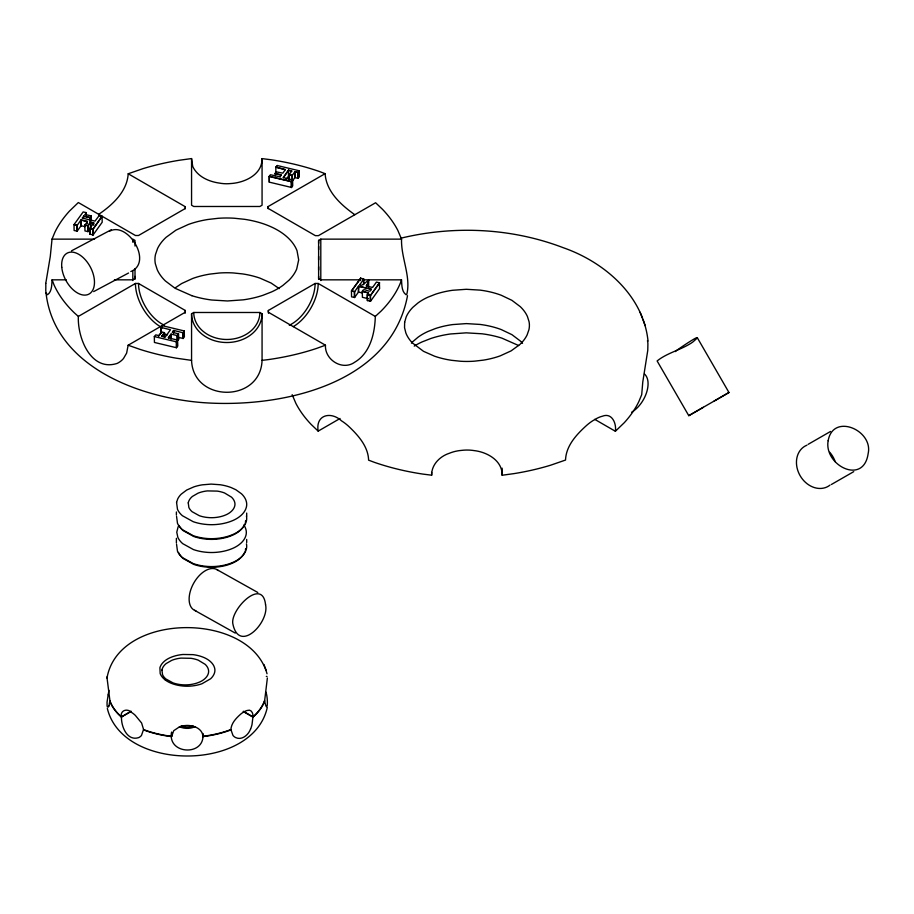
<?xml version="1.0" encoding="UTF-8"?>
<svg xmlns="http://www.w3.org/2000/svg" width="914" height="914" viewBox="0 0 914 914"><rect width="100%" height="100%" fill="white"/><g stroke="black" fill="none" stroke-linecap="round" stroke-linejoin="round"><path stroke-width="1.37" d="M87.367 221.588L81.003 220.068L81.003 225.804L77.199 231.116L74.114 230.499L74.023 224.615L83.151 211.945L86.179 212.574L86.282 215.007M77.199 231.116L77.199 225.381L80.958 219.92L87.493 221.474L84.876 225.061L84.979 230.945L88.052 231.562L90.543 228.089L90.543 222.342L93.731 223.107M81.003 225.804L81.255 220M88.052 231.562L88.052 225.815L90.543 222.342M85.002 224.958L87.755 225.735L90.497 222.193L93.754 222.856L89.915 228.42L89.915 234.155L93.091 234.921L102.185 222.251L102.082 216.367L98.998 215.75M90.018 234.304L90.04 228.317M90.155 221.154L90.155 217.703L91.103 215.875M90.794 222.285L90.543 228.089M93.091 234.921L93.091 229.174L102.082 216.367M132.827 280.564L132.827 270.807M135.009 268.67L135.009 278.576L132.827 279.833L114.421 279.833M135.009 246.049L135.009 240.393L132.827 239.137L132.827 242.256M177.567 340.065L177.796 346.006L176.368 347.697L154.432 342.453L154.329 336.569L155.757 334.867L158.636 335.541M177.704 337.255L183.2 338.454L184.377 336.82L184.274 330.937L162.338 325.692L160.921 327.383L161.024 333.267L161.047 327.281M171.124 338.843L171.124 334.25L168.484 337.917M130.999 711.515L121.368 717.079C119.791 710.269 127.446 707.916 131.707 712.532A15.835 9.186 54.6 0 1 135.318 715.376L141.601 722.985L143.704 729.932L146.274 730.903A81.175 46.865 0 0 0 167.742 736.101L171.615 736.593L171.615 732.468M173.751 332.867L173.751 330.571L172.335 332.262L178.458 333.85L178.561 339.734L178.333 333.804M176.619 347.64L176.619 341.893L177.796 340.259M177.385 340.214L177.385 335.621L178.561 333.987M183.2 338.454L183.2 332.719L184.148 330.891M98.735 214.322C112.525 204.896 127.137 191.529 128.2 173.763L185.279 206.724L185.279 208.506L138.517 235.504L135.432 235.504L78.341 202.542L69.498 211.065A183.577 105.978 0 0 0 54.886 232.236L52.029 239.137L50.281 256.468L45.769 283.409M171.615 732.148C166.976 754.827 205.764 756.564 202.828 733.519M262.067 360.344L262.067 313.742L259.873 312.485L193.745 312.485L191.563 313.742L191.563 360.367C193.048 402.788 260.57 403.028 262.067 360.344L267.631 359.693A183.314 105.83 0 0 0 316.45 348.463L325.453 345.206C324.596 359.762 342.464 371.153 354.792 362.161C370.296 352.953 374.866 333.302 375.3 316.427L380.944 311.228A183.314 105.83 0 0 0 400.389 283.043L401.509 279.833L363.281 279.833M375.3 316.427L318.198 283.466L315.113 283.466L268.35 310.463L268.35 312.245L325.453 345.206M280.164 176.836L270.418 174.757L269.253 176.391L269.253 182.137L291.532 187.461L292.709 185.828L292.606 179.944L283.18 177.556L288.447 170.21L291.806 171.021L289.121 174.688L289.121 179.293M269.344 182.274L269.253 176.391M275.171 175.922L275.068 173.489L276.291 171.843M277.308 165.514L275.834 167.216L275.834 172.963M289.224 179.43L289.121 174.688M291.532 187.461L291.532 181.726L292.48 179.898M289.224 174.837L292.057 175.511L292.297 181.201L292.297 175.454L294.742 171.832L298.067 172.392M299.061 170.724L299.289 176.653L298.124 178.287L295.039 177.67L295.039 171.923M298.124 178.287L298.124 172.54L299.289 170.907M318.62 279.261L318.62 276.382M318.62 270.11L318.62 266.774M318.62 259.907L318.62 256.457M318.62 249.671L318.62 246.426M318.62 243.318L318.62 240.393L320.803 239.137L401.554 239.137C400.88 257.657 411.254 276.588 406.741 294.582L406.067 294.731C401.577 291.623 401.863 284.78 401.509 279.833M320.803 239.137L320.803 280.564M368.411 298.729L362.401 297.29L362.298 291.406C363.852 286.425 370.09 294.616 371.347 289.247L358.631 286.196L358.437 292.149L354.621 297.461L351.547 296.844L351.444 290.96L360.824 278.233M354.621 297.461L354.621 291.726L358.379 286.265M358.437 292.149L358.676 286.345L371.347 289.247M362.298 291.406L368.536 292.88L367.337 294.765L367.337 300.5L370.524 301.266L379.607 288.596L379.379 282.666M367.439 300.649L367.337 294.765M370.524 301.266L370.524 295.519L379.607 282.86L376.431 282.095L372.615 287.407M594.728 419.343L615.373 431.271C616.619 423.445 611.934 412.294 602.303 416.247A35.292 18.52 -59.4 0 0 594.957 419.48A35.292 20.085 -55.6 0 0 586.902 425.147C576.757 434.276 566.052 445.586 565.526 460.05L550.776 465.157A183.565 105.978 0 0 1 514.102 473.601L502.152 475.246L502.152 468.174M267.368 678.051L264.614 700.935L263.358 703.997A81.152 46.854 0 0 1 253.966 716.29L252.961 717.136L243.33 711.583M340.042 418.498L318.175 431.122C315.364 414.807 330.845 410.98 341.528 420.851A35.76 20.736 54.6 0 1 349.674 427.284C358.814 436.081 368.159 446.809 368.616 460.165L374.432 462.347A183.326 105.841 0 0 0 422.896 474.092L431.659 475.2C431.408 464.746 439.84 456.36 449.288 453.298A35.475 27.82 6.2 0 1 459.582 450.591L463.227 450.214A35.212 27.683 -0.9 0 1 474.24 450.613C487.116 452.076 502.449 460.542 502.152 475.246M78.353 316.415L135.432 283.466L138.517 283.466L185.279 310.463L185.279 312.245L128.143 345.229L126.635 353.112L123.493 358.505A35.235 25.672 54.7 0 1 117.152 363.418C90.806 371.907 77.37 337.7 78.353 316.415L74.354 312.862A183.326 105.841 0 0 1 54.029 284.882L52.098 279.833L66.265 279.833M265.677 691.807C268.236 696.16 267.916 717.193 264.569 700.615L264.077 702.043A81.163 46.865 0 0 1 255.463 714.519L252.961 716.827L252.024 724.471A15.618 8.34 -72.8 0 1 250.596 729.029M354.781 214.687C341.036 204.953 326.241 191.609 325.11 173.66L319.283 171.455A183.337 105.853 0 0 0 270.83 159.722L262.067 158.613C262.215 174.825 244.472 182.789 230.499 183.565A34.846 31.179 -1.2 0 1 219.486 183.108C208.815 181.6 197.538 176.71 192.728 166.485L191.563 158.568L179.612 160.213A183.577 105.99 0 0 0 142.95 168.656L128.2 173.763M171.615 736.593L173.706 730.709L179.418 726.893A15.709 12.316 6.2 0 1 183.977 725.693L185.588 725.533A15.595 12.259 -0.9 0 1 190.466 725.705C196.167 726.356 202.954 730.103 202.828 736.615L208.118 735.884A81.152 46.854 0 0 0 229.414 730.457L230.888 729.886C231.116 723.477 235.869 718.473 240.359 714.428A15.629 8.9 -55.6 0 1 243.924 711.926A15.629 8.203 -59.4 0 1 247.18 710.486C251.441 708.738 253.509 713.674 252.961 717.136M106.995 678.051C118.42 611.809 249.648 611.283 267.025 673.778M176.562 516.421L177.487 523.345A36.069 20.828 0 0 0 182.389 529.697L193.22 535.684A36.08 20.828 0 0 0 204.416 538.243L207.398 538.54A33.829 19.525 0 0 0 216.447 538.472L219.417 538.152A36.08 20.828 0 0 0 230.511 535.455L233.001 534.462A33.818 19.525 0 0 0 239.388 530.771L241.125 529.332A36.08 20.828 0 0 0 245.786 522.922L246.346 521.209A33.829 19.525 0 0 0 246.449 515.987M176.562 544.321L177.487 551.245A36.069 20.828 0 0 0 182.389 557.597L193.22 563.584A36.08 20.828 0 0 0 204.416 566.143L207.398 566.429A33.829 19.525 0 0 0 216.447 566.372L219.417 566.052A36.08 20.828 0 0 0 230.511 563.355L233.001 562.361A33.818 19.525 0 0 0 239.388 558.66L241.125 557.232A36.08 20.828 0 0 0 245.786 550.822L246.346 549.108A33.829 19.525 0 0 0 246.449 543.887M703.346 407.301L688.779 415.676L657.12 360.961C667.414 352.61 681.616 349.822 692.629 342.156C709.275 328.069 674.509 351.41 675.355 351.593M267.231 707.642C252.892 771.907 122.773 772.044 107.338 708.487M407.518 295.679C390.769 385.102 279.958 408.272 203.057 402.64C137.991 397.693 52.315 365.566 45.746 290.241A34.846 3.336 83.2 0 0 45.769 283.42M108.149 694.948L107.052 702.203A15.424 1.474 83.2 0 1 107.041 705.231L107.315 706.91L108.172 707.093A15.584 2.868 89.8 0 0 109.006 705.688M109.017 705.825L109.851 700.615L110.708 702.855A81.175 46.865 0 0 0 119.711 715.251L121.482 716.816C121.048 726.242 126.989 741.391 138.665 737.632A15.607 11.368 54.7 0 0 141.476 735.45L143.521 729.578L148.799 731.417A81.129 46.843 0 0 0 170.564 736.17L171.615 736.284M250.55 728.995C248.574 734.765 241.959 740.614 235.675 737.587A15.618 11.242 -56.7 0 1 232.99 735.45L230.888 729.566L226.9 731.006A81.163 46.865 0 0 1 205.284 735.976L202.828 736.273M107.384 676.623L107.406 676.577A15.652 1.074 89.2 0 0 107.087 678.314L110.034 701.541M82.397 218.126L83.665 216.138L90.098 217.555M86.282 212.711L85.208 214.493M82.271 218.08L94.999 221.119L99.055 215.75M158.83 335.495L161.618 331.953M158.602 336.363L161.264 332.639M164.28 332.593L161.824 336.306L164.383 332.73M280.118 176.848L281.306 174.962L275.194 173.374M168.382 337.769L170.872 334.307L170.872 338.9M286.265 179.213L288.493 176.105L288.447 170.21M292.297 181.201L294.788 177.727L294.788 171.981M360.584 278.29L351.57 290.858L354.621 291.726M360.779 278.233L363.703 279.056L360.002 284.517M368.525 282.22L366.24 285.979L372.421 287.464M379.481 282.814L370.467 295.371L367.462 294.651M291.806 171.021L288.493 170.358L283.397 177.75M615.373 431.271L624.228 422.748A183.565 105.978 0 0 0 638.84 401.577L641.697 394.688L642.782 381.961L647.763 350.416A35.212 0.754 -87.3 0 0 647.9 343.584L647.729 341.962A35.475 2.982 -89.9 0 0 647.443 340.682M109.531 231.276C127.652 220.822 153.381 262.398 130.816 271.527M175.488 287.693L181.623 283.557L192.694 278.473A65.637 37.897 0 0 1 209.912 274.097L219.166 273.023A61.341 35.418 0 0 1 233.287 272.943L242.576 273.914A65.659 37.908 0 0 1 259.93 278.119L271.161 283.077L279.25 288.63M688.802 415.664L728.961 392.506L697.348 337.78M728.949 392.517L713.994 401.166M401.554 239.137L397.83 230.397A183.588 106.001 0 0 0 382.566 209.386L375.62 202.748L318.449 235.652L315.364 235.652L268.088 208.358L268.088 206.575L325.11 173.66M121.482 716.816L131.113 711.252M808.136 444.341L830.529 431.465M831.363 484.5L853.756 471.635M111.348 229.722L71.509 250.836M128.531 273.023L93.662 291.6M266.317 676.429L266.888 676.394A15.709 1.325 -89.9 0 1 267.025 676.623M400.561 238.268C454.052 225.267 511.669 227.963 563.184 247.683C604.28 261.987 643.41 295.519 648.026 341.059M276.234 171.855L282.803 173.169L285.362 169.593L275.959 167.113M83.665 216.138L90.155 217.703M76.947 231.173L77.142 225.232M292.252 175.305L289.235 174.585M84.876 225.061L88.052 225.815M90.018 228.557L93.091 229.174M269.344 176.539L291.532 181.726M359.876 284.46C361.487 289.235 374.294 271.698 366.354 286.036M354.575 291.577L351.444 290.96M171.067 334.101L177.385 335.621M154.329 336.569L176.619 341.893M367.439 294.902L370.524 295.519M291.486 181.578L269.367 176.288M52.029 239.137L94.553 239.137M360.447 279.833L320.803 279.833L318.62 278.576L318.62 240.393M191.563 360.367L176.448 358.219A183.588 105.99 0 0 1 140.048 349.399L128.143 345.229M277.25 165.525L299.186 170.769L299.289 176.653M294.982 171.775L297.815 172.46M85.082 214.447L91.217 215.933L91.32 220.662M368.513 293.131L362.424 291.292M81.255 225.747L84.865 226.615M358.676 292.092L362.447 292.994M76.902 225.29L74.137 224.513M90.143 228.454L93.045 229.026L101.957 216.321M76.947 225.438L74.023 224.615M161.572 331.965L164.406 332.639L164.406 337.232M163.652 333.896L167.593 334.844M161.824 336.306L165.183 337.106L170.45 329.76L160.921 327.383M168.359 337.872L177.693 340.122M191.871 295.69L175.065 288.276L165.411 280.986A73.84 42.627 0 0 1 157.231 269.71L155.323 263.689A68.984 39.828 0 0 1 155.483 254.515L157.562 248.505A73.817 42.615 0 0 1 166.097 237.32L175.991 230.134L188.433 224.433A73.817 42.615 0 0 1 207.798 219.497L218.206 218.297A68.984 39.828 0 0 1 234.098 218.218L244.541 219.303A73.84 42.638 0 0 1 264.066 224.021C273.446 227.335 282.552 232.087 289.544 239.308A73.794 42.604 0 0 1 297.027 250.733L298.684 259.862L296.719 268.967A73.828 42.627 0 0 1 288.881 280.324L282.929 285.385A68.973 39.828 0 0 1 271.687 291.874L262.912 295.313A73.828 42.627 0 0 1 243.25 299.838L227.472 300.969L211.671 300.009A73.794 42.604 0 0 1 191.871 295.69M518.661 345.538L501.855 338.123A73.794 42.604 0 0 0 482.055 333.793L466.243 332.845L450.465 333.976A73.828 42.627 0 0 0 430.814 338.5L422.028 341.939A68.973 39.816 0 0 0 414.248 346.098M217.018 569.662L257.782 592.478M235.286 633.094L194.522 610.278M243.33 711.263L252.961 716.827M318.175 431.122L311.16 424.427A183.588 105.99 0 0 1 295.896 403.405L292.16 394.688M165.308 679.993L164.132 679.022A28.368 16.383 0 0 1 160.19 673.618L159.904 667.746A28.3 16.338 0 0 1 164.417 661.222L165.617 660.274A26.552 15.332 0 0 1 169.947 657.772L171.592 657.075A28.3 16.338 0 0 1 182.903 654.481L193.06 654.641A28.368 16.383 0 0 1 202.428 656.915L204.096 657.589A26.575 15.344 0 0 1 208.506 660.045L209.752 660.982A28.3 16.338 0 0 1 214.447 667.46L214.744 668.625A26.563 15.332 0 0 1 214.687 672.156L214.356 673.321A28.368 16.383 0 0 1 210.597 678.782L201.994 683.741A28.368 16.383 0 0 1 192.557 685.911L190.535 686.106A26.563 15.332 0 0 1 184.422 686.14L182.4 685.968A28.3 16.338 0 0 1 171.169 683.249L169.547 682.541A26.575 15.344 0 0 1 165.308 679.993M121.368 717.079L118.26 714.108A81.129 46.843 0 0 1 110.034 701.541M285.237 169.696L275.834 167.216M281.284 175.214L275.068 173.489M172.438 332.41L173.706 330.422L182.96 332.776L182.96 338.511M363.612 284.654L363.703 279.056M86.156 212.665L86.179 214.87M45.906 293.04L47.505 294.731C52.007 291.703 51.687 284.745 52.098 279.833M640.131 312.302L642.336 318.163M642.976 319.763L645.215 325.704M263.929 664.467L264.9 667.06M265.186 667.768L266.18 670.396M431.659 472.378L431.659 475.2M370.273 295.588L370.273 301.323M368.65 282.277L368.65 288.013M368.411 292.983L368.411 295.279M363.612 278.919L363.612 283.511M360.527 278.302L360.527 280.598M354.381 291.783L354.381 297.518M297.873 172.609L297.873 178.344M291.28 181.783L291.28 187.53M262.067 158.613L262.067 205.216L259.873 206.484L193.745 206.484L191.563 205.216L191.563 158.568M246.689 513.062L246.689 516.216M246.689 539.443L246.689 542.573M202.828 733.862L202.828 736.615M177.145 335.689L177.145 340.282M176.368 341.95L176.368 347.697M176.391 511.966L176.391 515.085M176.391 538.312L176.391 543.007M173.511 330.628L173.511 332.924M164.509 332.776L164.509 337.369M162.098 325.75L162.098 328.046M135.009 276.382L135.009 279.261M93.628 222.959L93.628 225.255M92.851 229.243L92.851 234.978M89.903 217.772L89.903 221.211M87.813 225.884L87.813 231.619M87.264 221.439L87.264 223.736M83.722 216.287L83.722 218.583M195.87 610.803A23.227 13.516 -60.8 0 1 193.619 583.338A23.227 13.516 -60.8 0 1 218.218 570.542M160.35 326.629A35.246 20.348 60 0 1 135.432 283.466M318.198 283.466A35.246 20.348 -60 0 1 293.268 326.629M262.055 313.742A35.246 28.78 0 0 1 226.809 342.522A35.246 28.78 0 0 1 191.563 313.742M164.337 325.224A33.064 19.091 60 0 1 138.517 283.466M185.279 310.463A33.064 19.091 60 0 1 185.154 313.216M185.279 206.724A35.246 20.348 -60 0 1 185.222 208.769M268.156 208.643A35.612 20.565 60 0 1 268.088 206.575M315.113 283.466A33.064 19.091 -60 0 1 289.281 325.224M268.476 313.216A33.064 19.091 -60 0 1 268.35 310.463M259.873 312.485A33.064 26.997 0 0 1 226.809 339.482A33.064 26.997 0 0 1 193.745 312.485M411.449 343.127A64.209 37.074 0 0 1 412.922 341.562L418.109 337.152A59.981 34.629 0 0 1 427.878 331.508L435.51 328.514A64.209 37.074 0 0 1 452.613 324.584L466.334 323.602L480.079 324.436A64.083 36.994 0 0 1 501.249 329.566L511.909 334.65L520.306 340.991A64.209 37.074 0 0 1 522.534 343.321M830.003 485.106A23.216 18.954 59.9 0 1 800.138 475.726A23.216 18.954 59.9 0 1 806.948 445.187M829.718 452.259A23.216 18.954 59.9 0 1 835.225 461.741M644.45 373.986A23.193 13.39 -60 0 1 646.461 392.883A23.193 13.39 -60 0 1 631.665 412.18M108.972 690.333A15.641 1.234 -79.4 0 1 108.126 694.766M195.025 726.676A15.607 12.739 0 0 1 179.418 726.676M193.174 726.002A14.635 11.951 0 0 1 181.258 726.002M243.855 525.07A35.692 20.611 0 0 1 245.58 528.372L246.072 530.074A33.464 19.32 0 0 1 245.98 535.238L245.42 536.941A35.692 20.611 0 0 1 240.805 543.282L239.091 544.698A33.452 19.308 0 0 1 232.762 548.354L230.317 549.337A35.692 20.611 0 0 1 219.326 551.999L216.39 552.319A33.464 19.32 0 0 1 207.444 552.376L204.496 552.09A35.692 20.611 0 0 1 193.425 549.565L182.697 543.636A35.68 20.599 0 0 1 177.853 537.363L176.768 532.234L178.047 527.115A35.76 20.645 0 0 1 178.973 525.47M244.792 551.987A35.04 20.222 0 0 1 240.268 558.214L238.588 559.608A32.835 18.954 0 0 1 232.373 563.195L229.962 564.155A35.04 20.222 0 0 1 219.189 566.771L216.298 567.091A32.847 18.966 0 0 1 207.524 567.148L204.622 566.863A35.029 20.222 0 0 1 193.757 564.384L183.234 558.568A35.018 20.222 0 0 1 178.481 552.399M245.638 548.64A32.847 18.966 0 0 1 245.34 550.331M245.638 520.74A32.847 18.966 0 0 1 245.34 522.42M244.792 524.088A35.04 20.234 0 0 1 240.268 530.314L238.588 531.708A32.835 18.954 0 0 1 232.373 535.284L229.962 536.255A35.04 20.234 0 0 1 219.189 538.872L216.31 539.191A32.847 18.966 0 0 1 207.524 539.249L204.622 538.963A35.029 20.222 0 0 1 193.757 536.484L183.234 530.668A35.018 20.222 0 0 1 179.327 526.121M265.563 604.771C269.561 622.423 238.942 654.093 232.842 623.794C230.088 609.729 262.604 576.643 265.563 604.771M828.164 440.697C823.594 465.077 863.581 485.86 868.151 453.595C873.476 430.288 833.065 412.66 828.164 440.697M404.639 322.368L404.548 327.703L405.862 332.97A64.163 37.04 0 0 0 412.374 342.91L423.548 351.342L434.527 356.186A64.197 37.063 0 0 0 451.493 360.299L460.576 361.259A59.981 34.629 0 0 0 474.389 361.179L483.437 360.127A64.186 37.051 0 0 0 500.278 355.843L511.097 350.885L519.689 344.635A64.186 37.051 0 0 0 527.115 334.912L528.932 329.691A59.981 34.629 0 0 0 529.069 321.705L527.412 316.473A64.197 37.063 0 0 0 520.294 306.67L511.909 300.329L501.249 295.256A64.071 36.994 0 0 0 480.079 290.126L466.334 289.292L452.613 290.275A64.197 37.063 0 0 0 435.521 294.205L427.889 297.199A59.97 34.618 0 0 0 418.121 302.842L412.934 307.241A64.197 37.063 0 0 0 406.124 317.112L404.639 322.368M176.562 502.437L177.487 509.361A36.069 20.828 0 0 0 182.389 515.713L193.22 521.7A36.08 20.828 0 0 0 204.416 524.259L207.398 524.545A33.829 19.525 0 0 0 216.447 524.487L219.417 524.168A36.08 20.828 0 0 0 230.511 521.471L233.001 520.477A33.818 19.525 0 0 0 239.388 516.776L241.125 515.347A36.08 20.828 0 0 0 245.786 508.938L246.346 507.224A33.829 19.525 0 0 0 246.449 502.003L245.957 500.278A36.08 20.828 0 0 0 241.525 493.823L235.869 489.744L231.151 487.562A36.069 20.828 0 0 0 220.148 484.74L211.168 484.1L202.211 484.843A36.149 20.873 0 0 0 193.871 486.876L186.685 490.041L181.189 494.188A36.149 20.873 0 0 0 177.682 499.01L176.562 502.437M161.927 670.076L162.543 674.692A24.004 13.859 0 0 0 165.811 678.919L173.02 682.895A24.015 13.859 0 0 0 180.469 684.597L182.457 684.792A22.519 13.002 0 0 0 188.478 684.757L190.455 684.54A24.015 13.87 0 0 0 197.847 682.747L199.492 682.084A22.507 12.99 0 0 0 203.753 679.628L204.907 678.668A24.015 13.87 0 0 0 208.004 674.406L208.381 673.264A22.519 13.002 0 0 0 208.449 669.791L208.118 668.637A24.015 13.87 0 0 0 205.17 664.341L198.269 660.171A24.004 13.859 0 0 0 190.946 658.297L180.961 658.103A23.958 13.824 0 0 0 171.752 660.342L166.085 663.61A23.958 13.824 0 0 0 162.224 668.922L161.927 670.076M188.261 502.883L188.878 507.499A24.004 13.859 0 0 0 192.134 511.726L199.355 515.713A24.015 13.87 0 0 0 206.804 517.415L208.792 517.598A22.519 13.002 0 0 0 214.813 517.564L216.789 517.347A24.015 13.87 0 0 0 224.17 515.553L225.827 514.89A22.507 12.99 0 0 0 230.088 512.434L231.231 511.474A24.015 13.87 0 0 0 234.338 507.213L234.715 506.07A22.519 13.002 0 0 0 234.784 502.597L234.452 501.455A24.015 13.87 0 0 0 231.493 497.147L224.593 492.989A24.004 13.859 0 0 0 217.269 491.104L207.295 490.909A23.958 13.824 0 0 0 198.087 493.149L192.42 496.416A23.958 13.824 0 0 0 188.547 501.74L188.261 502.883M61.764 267.254A23.193 13.927 62.1 0 0 87.858 294.582A23.193 13.927 62.1 0 0 84.591 258.993A23.193 13.927 62.1 0 0 61.764 267.254"/></g></svg>
